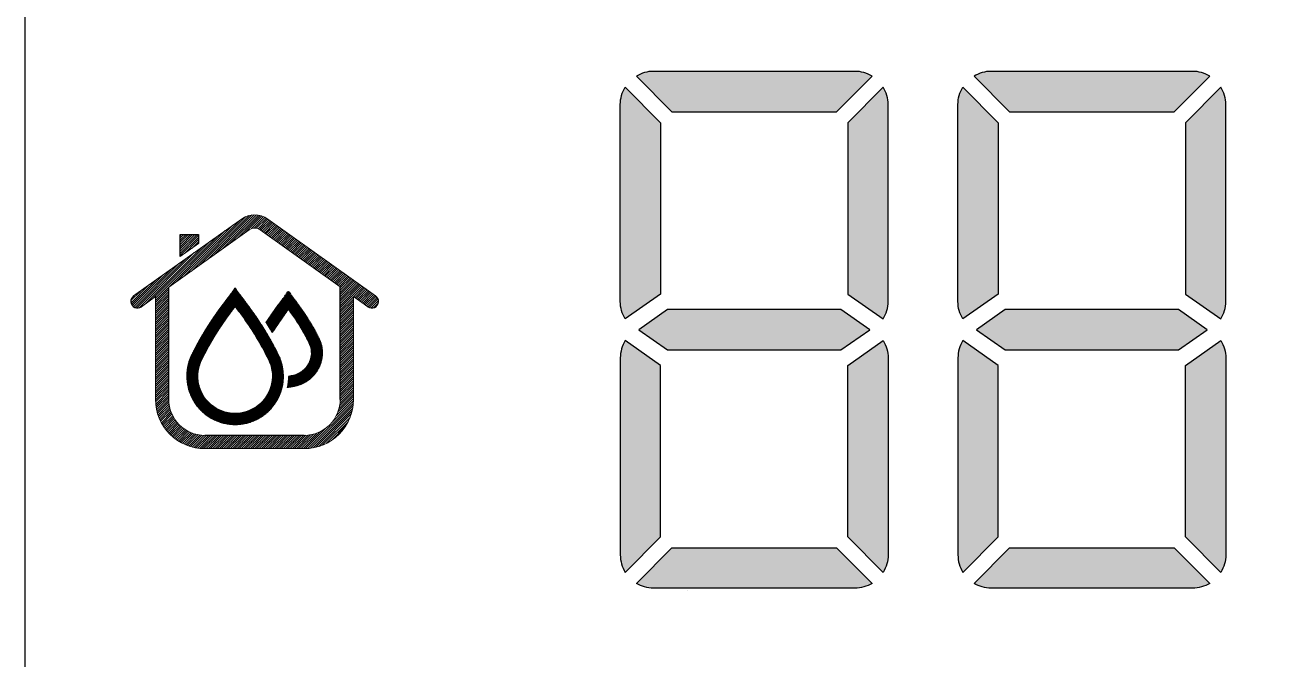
# Model space of a CAD drawing. Header units: millimetres. Extents: x 1826 to 2116, y 1670 to 1795.
# Drawn here: x 2048.72 to 2072.98, y 1735.18 to 1747.49 of the extents above; entities that cross this region are included whole.
import ezdxf

# ---------------------------------------------------------------- set-up
doc = ezdxf.new("R2010")
doc.units = ezdxf.units.MM
doc.layers.add('DWG', color=7, linetype='Continuous')
pattern_1 = [(44.99999999999999, (3371.523517594012, 4185.085084105138), (-0.0006062054719383519, 0.0006062054719383519), [])]

msp = doc.modelspace()

# ---------------------------------------------------------------- hatches: boundary and pattern name
h = msp.add_hatch()
h.set_pattern_fill('ANSI31', color=256, scale=0.006858432)
h.set_pattern_definition(pattern_1)
h.paths.add_polyline_path([(2064.486241845649, 1745.801183509768), (2065.174016434627, 1746.493208785462, 0.1360630608866186), (2064.842369465907, 1746.58516091299), (2060.928326240806, 1746.58516091299, 0.1360630608851803), (2060.596679272083, 1746.493208785462), (2061.28444009566, 1745.801197360234)])
h.paths.add_polyline_path([(2061.068232518055, 1745.587047348005), (2060.380205488356, 1746.279295183559, 0.1390936781786113), (2060.284268790445, 1745.941103264612), (2060.284269966305, 1742.116804202677, 0.1390935214704215), (2060.38020666422, 1741.778612679777), (2061.068246644698, 1742.262446584428)])
h.paths.add_polyline_path([(2064.570796084769, 1741.177374191899), (2065.128217061401, 1741.569355567903), (2064.570796084769, 1741.961336943907), (2061.199885856542, 1741.961336943907), (2060.64246551931, 1741.569355567903), (2061.199885856542, 1741.177374191899)])
h.paths.add_polyline_path([(2060.284268790445, 1737.197607871193, 0.1390936781778822), (2060.380205488356, 1736.859415952244), (2061.068232518055, 1737.5516637878), (2061.068246644698, 1740.876264551375), (2060.38020666422, 1741.36009845603, 0.1390935214704235), (2060.284269966305, 1741.021906933129)])
h.paths.add_polyline_path([(2064.842369465909, 1736.553550222817, 0.1360630608850429), (2065.174016434627, 1736.645502350341), (2064.486241845649, 1737.33752762604), (2061.28444009566, 1737.337513775569), (2060.596679272083, 1736.645502350341, 0.1360630608836046), (2060.928326240803, 1736.553550222817)])
h.paths.add_polyline_path([(2064.702449423272, 1737.5516637878), (2065.390476452969, 1736.859415952244, 0.1390935214647936), (2065.486413150875, 1737.197607475126), (2065.486414326733, 1741.021906537077, 0.1390936781783726), (2065.390477628818, 1741.36009845603), (2064.702437648344, 1740.876264551375)])
h.paths.add_polyline_path([(2064.702437648344, 1742.262446584428), (2065.390477628818, 1741.778612679777, 0.1390936781783747), (2065.486414326733, 1742.116804598729), (2065.486413150875, 1745.941103660677, 0.1390935214655203), (2065.390476452969, 1746.279295183559), (2064.702449423254, 1745.587047348005)])
h = msp.add_hatch()
h.set_pattern_fill('ANSI31', color=256, scale=0.006858432)
h.set_pattern_definition(pattern_1)
h.paths.add_polyline_path([(2071.04462381862, 1745.801183509768), (2071.73239840759, 1746.493208785462, 0.1360630608894476), (2071.400751438867, 1746.585160912992), (2067.486708213773, 1746.585160912992, 0.1360630608861891), (2067.155061245041, 1746.493208785462), (2067.842822068629, 1745.801197360234)])
h.paths.add_polyline_path([(2066.842651939271, 1742.116804202674, 0.1390935214687694), (2066.938588637186, 1741.778612679779), (2067.626628617661, 1742.262446584428), (2067.626614491019, 1745.587047348007), (2066.938587461324, 1746.279295183562, 0.1390936781795712), (2066.84265076341, 1745.94110326461)])
h.paths.add_polyline_path([(2071.260819621308, 1742.262446584428), (2071.948859601789, 1741.778612679779, 0.1390936781741404), (2072.044796299697, 1742.116804598719), (2072.044795123837, 1745.94110366068, 0.1390935214646935), (2071.948858425931, 1746.279295183562), (2071.260831396225, 1745.587047348007)])
h.paths.add_polyline_path([(2071.129178057734, 1741.177374191899), (2071.686599034363, 1741.569355567903), (2071.129178057734, 1741.961336943907), (2067.758267829502, 1741.961336943907), (2067.20084749228, 1741.569355567903), (2067.758267829502, 1741.177374191899)])
h.paths.add_polyline_path([(2067.626628617661, 1740.876264551377), (2066.938588637186, 1741.36009845603, 0.1390935214687697), (2066.842651939271, 1741.021906933135), (2066.84265076341, 1737.197607871197, 0.1390936781797154), (2066.938587461324, 1736.859415952244), (2067.626614491019, 1737.5516637878)])
h.paths.add_polyline_path([(2072.044796299697, 1741.021906537088, 0.1390936781741404), (2071.948859601789, 1741.36009845603), (2071.260819621308, 1740.876264551377), (2071.260831396234, 1737.5516637878), (2071.948858425931, 1736.859415952244, 0.1390935214648409), (2072.044795123837, 1737.197607475126)])
h.paths.add_polyline_path([(2071.400751438876, 1736.553550222817, 0.1360630608857711), (2071.73239840759, 1736.645502350341), (2071.04462381862, 1737.33752762604), (2067.842822068629, 1737.337513775569), (2067.155061245041, 1736.645502350341, 0.1360630608825124), (2067.486708213764, 1736.553550222817)])
h = msp.add_hatch()
h.set_pattern_fill('ANSI31', color=256, scale=0.00956022944550669)
h.set_pattern_definition([(45, (-9427.883349083868, 7801.15822328668), (-0.02146332724920925, 0.02146332724920925), [])])
h.paths.add_polyline_path([(2052.091533736464, 1743.241841185357), (2052.091533736462, 1743.420229091081), (2051.737805246978, 1743.420229091081), (2051.737805246976, 1742.989621595138)], flags=16)
h.paths.add_polyline_path([(2050.83148147302, 1742.225967749104, 1), (2050.981261079902, 1742.015907483553), (2051.255283896997, 1742.211294410791), (2051.255283896995, 1740.217091380244, 0.4142135623733622), (2052.211306841546, 1739.261068435692), (2054.145623868311, 1739.261068435694, 0.4142135623729574), (2055.101646812862, 1740.217091380244), (2055.101646812862, 1742.215968938292), (2055.382225478972, 1742.015907483553, 1), (2055.532005085855, 1742.225967749104), (2053.438830053248, 1743.718467688092, 0.3200069870555151), (2052.924656505624, 1743.718467688092)])
h.paths.add_polyline_path([(2051.513410092022, 1742.395346544189), (2053.074436112505, 1743.50840742254, -0.3200069870556959), (2053.289050446367, 1743.50840742254), (2054.843520617831, 1742.400021071694), (2054.843520617833, 1740.217091380244, -0.4142135623735833), (2054.145623868311, 1739.519194630721), (2052.211306841546, 1739.519194630721, -0.4142135623729574), (2051.513410092022, 1740.217091380243)], flags=16)
h = msp.add_hatch()
h.set_pattern_fill('ANSI31', color=256, scale=0.01)
h.set_pattern_definition([(45, (10392.90341113657, 11502.86723525469), (-0.0008838834764831843, 0.0008838834764831845), [])])
edge = h.paths.add_edge_path()
edge.add_spline(control_points=[(2053.665731393407, 1741.034128386781), (2053.632358976656, 1741.103560316877), (2053.600425737752, 1741.167006623614), (2053.440895924838, 1741.470538526867), (2053.296215426029, 1741.702692613212), (2053.059807935633, 1742.033371596803), (2052.978571946171, 1742.140474545905), (2052.802097321312, 1742.373371158896)], knot_values=[4.312374876666941, 4.312374876666941, 4.312374876666941, 4.312374876666941, 4.659658010975658, 4.659658010975658, 5.989023655420211, 5.989023655420211, 6.653706477642487, 6.653706477642487, 6.653706477642487, 6.653706477642487], degree=3, periodic=0)
edge.add_spline(control_points=[(2052.802097321312, 1742.373371158896), (2052.62562269646, 1742.140474545905), (2052.544386706997, 1742.033371596803), (2052.307979216601, 1741.702692613212), (2052.163298717789, 1741.470538526867), (2052.003768904879, 1741.167006623614), (2051.971835665971, 1741.103560316877), (2051.93846324922, 1741.034128386781)], knot_values=[1.971043275691393, 1.971043275691393, 1.971043275691393, 1.971043275691393, 2.63572609791367, 2.63572609791367, 3.965091742358223, 3.965091742358223, 4.31237487666694, 4.31237487666694, 4.31237487666694, 4.31237487666694], degree=3, periodic=0)
edge.add_spline(control_points=[(2051.93846324922, 1741.034128386781), (2051.813302018601, 1740.738297937739), (2051.842976764281, 1740.418453604203), (2052.020426688237, 1740.150699028679)], knot_values=[0.9855216378456966, 0.9855216378456966, 0.9855216378456966, 0.9855216378456966, 1.971043275691394, 1.971043275691394, 1.971043275691394, 1.971043275691394], weights=[1, 0.9206867898541585, 0.9206867898541585, 1], degree=3, periodic=0)
edge.add_spline(control_points=[(2052.020426688237, 1740.150699028679), (2052.197876612194, 1739.882944453155), (2052.480879345119, 1739.730989060398), (2052.802097321312, 1739.730989060394)], knot_values=[0, 0, 0, 0, 0.9855216378456966, 0.9855216378456966, 0.9855216378456966, 0.9855216378456966], weights=[1, 0.9206867898541585, 0.9206867898541585, 1], degree=3, periodic=0)
edge.add_spline(control_points=[(2052.802097321312, 1739.730989060394), (2053.123315297518, 1739.730989060398), (2053.406318030427, 1739.882944453155), (2053.583767954389, 1740.150699028679)], knot_values=[7.639228115488184, 7.639228115488184, 7.639228115488184, 7.639228115488184, 8.62474975333388, 8.62474975333388, 8.62474975333388, 8.62474975333388], weights=[1, 0.9206867898541585, 0.9206867898541585, 1], degree=3, periodic=0)
edge.add_spline(control_points=[(2053.583767954389, 1740.150699028679), (2053.761217878355, 1740.418453604203), (2053.790892624023, 1740.738297937739), (2053.665731393407, 1741.034128386781)], knot_values=[6.653706477642487, 6.653706477642487, 6.653706477642487, 6.653706477642487, 7.639228115488184, 7.639228115488184, 7.639228115488184, 7.639228115488184], weights=[1, 0.9206867898541585, 0.9206867898541585, 1], degree=3, periodic=0)
edge = h.paths.add_edge_path(flags=16)
edge.add_spline(control_points=[(2052.802097321312, 1742.02147750781), (2052.85119173852, 1741.956300577843), (2052.889283247643, 1741.905207115725), (2052.976576306146, 1741.785624742761), (2053.024594402583, 1741.717180549199), (2053.120543162646, 1741.573809377637), (2053.167004755271, 1741.501032177711), (2053.269892463517, 1741.331541420732), (2053.32515349698, 1741.234166669096), (2053.408986469551, 1741.075017880491), (2053.439782200452, 1741.013970790137), (2053.472046965702, 1740.946982311093)], knot_values=[4.573634384246923, 4.573634384246923, 4.573634384246923, 4.573634384246923, 4.856959463490172, 4.856959463490172, 5.293870901738614, 5.293870901738614, 5.730782339987055, 5.730782339987055, 6.298094411227597, 6.298094411227597, 6.645376586849003, 6.645376586849003, 6.645376586849003, 6.645376586849003], degree=3, periodic=0)
edge.add_spline(control_points=[(2053.472046965702, 1740.946982311095), (2053.505483209368, 1740.866475268966), (2053.525470061797, 1740.77593993782), (2053.530442862491, 1740.535208291224), (2053.484215190694, 1740.384817321029), (2053.406789062057, 1740.267988867429)], knot_values=[6.660578998244849, 6.660578998244849, 6.660578998244849, 6.660578998244849, 7.035480068962968, 7.035480068962968, 7.639228115488184, 7.639228115488184, 7.639228115488184, 7.639228115488184], degree=3, periodic=0)
edge.add_spline(control_points=[(2053.406789062059, 1740.267988867425), (2053.358672263295, 1740.195385325306), (2053.294723267083, 1740.128287600516), (2053.096421147917, 1739.988917488118), (2052.943778875664, 1739.943305886395), (2052.802097321312, 1739.943305886395)], knot_values=[7.639228115488184, 7.639228115488184, 7.639228115488184, 7.639228115488184, 8.014429920990718, 8.014429920990718, 8.62474975333388, 8.62474975333388, 8.62474975333388, 8.62474975333388], degree=3, periodic=0)
edge.add_spline(control_points=[(2052.802097321312, 1739.943305886395), (2052.714996801051, 1739.943305886395), (2052.623739556851, 1739.959544548445), (2052.398018437116, 1740.047849331981), (2052.275674491188, 1740.149888738265), (2052.197405580568, 1740.267988867425)], knot_values=[0, 0, 0, 0, 0.3752018049866634, 0.3752018049866634, 0.9855216378456966, 0.9855216378456966, 0.9855216378456966, 0.9855216378456966], degree=3, periodic=0)
edge.add_spline(control_points=[(2052.197405580568, 1740.267988867427), (2052.149288395556, 1740.34059299236), (2052.112411011005, 1740.425632901734), (2052.061680596877, 1740.660915091225), (2052.078328383714, 1740.817397416666), (2052.132147676928, 1740.946982311098)], knot_values=[0.9855216378456966, 0.9855216378456966, 0.9855216378456966, 0.9855216378456966, 1.360726455214579, 1.360726455214579, 1.964170755099159, 1.964170755099159, 1.964170755099159, 1.964170755099159], degree=3, periodic=0)
edge.add_spline(control_points=[(2052.132147676928, 1740.946982311098), (2052.167979675489, 1741.021377121225), (2052.201992960383, 1741.088486404643), (2052.309738330498, 1741.290940327154), (2052.387946613466, 1741.423831295992), (2052.512894925758, 1741.618246014023), (2052.555829976767, 1741.682248464124), (2052.647976264305, 1741.814146512764), (2052.69393118996, 1741.877142427017), (2052.771919122299, 1741.981360450686), (2052.786452027996, 1742.000707077178), (2052.802097321312, 1742.02147750781)], knot_values=[1.979373166487129, 1.979373166487129, 1.979373166487129, 1.979373166487129, 2.365051299288498, 2.365051299288498, 3.14499497544004, 3.14499497544004, 3.535191712882302, 3.535191712882302, 3.960825999696966, 3.960825999696966, 4.051115369087332, 4.051115369087332, 4.051115369087332, 4.051115369087332], degree=3, periodic=0)
h = msp.add_hatch()
h.set_pattern_fill('ANSI31', color=256, scale=0.00401529636711281)
h.set_pattern_definition([(45, (-9523.796354725486, 8246.85897425379), (-0.009014597444667887, 0.009014597444667889), [])])
edge = h.paths.add_edge_path()
edge.add_spline(control_points=[(2054.018589308309, 1740.712221280832), (2053.969026446952, 1740.690152804972), (2053.909086485264, 1740.674841778841), (2053.839772658628, 1740.664018984492)], knot_values=[8.204375076044089, 8.204375076044089, 8.204375076044089, 8.204375076044089, 8.562045376052293, 8.562045376052293, 8.562045376052293, 8.562045376052293], degree=3, periodic=0)
edge.add_spline(control_points=[(2053.83977265863, 1740.664018984486), (2053.839286787637, 1740.591762074336), (2053.831037138025, 1740.519282975158), (2053.815743937728, 1740.448759304371)], knot_values=[7.06024957219668, 7.06024957219668, 7.06024957219668, 7.06024957219668, 7.265421217400878, 7.265421217400878, 7.265421217400878, 7.265421217400878], degree=3, periodic=0)
edge.add_spline(control_points=[(2053.815743937725, 1740.448759304369), (2053.916513073942, 1740.460980784763), (2054.014365126393, 1740.480463918097), (2054.104009392366, 1740.520379134158), (2054.219984182049, 1740.572018340949), (2054.315463736797, 1740.653746557894), (2054.384170096169, 1740.757417732714), (2054.508385042947, 1740.944845935581), (2054.529157364912, 1741.168736969058), (2054.441544503481, 1741.375818283385), (2054.418183811757, 1741.424420634453), (2054.395830544523, 1741.468833049167), (2054.284159675481, 1741.681305381446), (2054.182883326317, 1741.843813241888), (2054.017398083035, 1742.0752885304), (2053.960532890413, 1742.150260594771), (2053.837000653013, 1742.313288223865), (2053.713468415619, 1742.150260594771), (2053.656603222993, 1742.0752885304), (2053.584887434859, 1741.974974856378), (2053.568537091003, 1741.951635191445), (2053.552402905298, 1741.928118659408), (2053.548996299733, 1741.923153329867), (2053.54559933071, 1741.918180115418), (2053.542202361687, 1741.913206900969), (2053.49596381256, 1741.845512959972), (2053.449725263434, 1741.777819018975), (2053.403486714305, 1741.710125077977)], knot_values=[2.832822542359516, 2.832822542359516, 2.832822542359516, 2.832822542359516, 3.272781596496211, 3.272781596496211, 3.272781596496211, 3.837928557052116, 3.837928557052116, 3.837928557052116, 4.823450194897814, 4.823450194897814, 4.823450194897814, 5.170733329206531, 5.170733329206531, 6.500098973651084, 6.500098973651084, 7.16478179587336, 7.16478179587336, 7.16478179587336, 7.829464618095637, 7.829464618095637, 8.028935931519154, 8.028935931519154, 8.028935931519154, 8.07105271997214, 8.07105271997214, 8.07105271997214, 8.644334130180784, 8.644334130180784, 8.644334130180784, 8.644334130180784], weights=[0.9417987385071094, 0.9417987385071094, 0.9417987385071094, 0.9417987385071094, 0.9351174531597799, 0.9545178736574101, 1, 0.9206867898541585, 0.9206867898541585, 1, 1, 1, 1, 1, 1, 1, 1, 1, 1, 1, 1, 1, 1, 1, 1, 1, 1, 1], degree=3, periodic=0)
edge.add_spline(control_points=[(2053.403486714305, 1741.710125077977), (2053.430270872868, 1741.668235316495), (2053.456567012594, 1741.625994435261), (2053.496309914204, 1741.560354194408), (2053.510124430701, 1741.537185671938), (2053.523782100061, 1741.513920511738)], knot_values=[5.502878057434026, 5.502878057434026, 5.502878057434026, 5.502878057434026, 5.741896444582045, 5.741896444582045, 5.871390089306886, 5.871390089306886, 5.871390089306886, 5.871390089306886], degree=3, periodic=0)
edge.add_spline(control_points=[(2053.523782100061, 1741.513920511736), (2053.587057813165, 1741.606557120592), (2053.650333526271, 1741.699193729445), (2053.714276285638, 1741.792806904198), (2053.714943331899, 1741.793783470098), (2053.715610378162, 1741.794760035997)], knot_values=[2.613319664257488, 2.613319664257488, 2.613319664257488, 2.613319664257488, 3.397833683948562, 3.397833683948562, 3.40610395256816, 3.40610395256816, 3.40610395256816, 3.40610395256816], degree=3, periodic=0)
edge.add_spline(control_points=[(2053.715610378162, 1741.794760035997), (2053.719007347185, 1741.799733250446), (2053.722323131937, 1741.804587346357), (2053.725566547688, 1741.809314817069)], knot_values=[3.40610395256816, 3.40610395256816, 3.40610395256816, 3.40610395256816, 3.448220741021146, 3.448220741021146, 3.448220741021146, 3.448220741021146], degree=3, periodic=0)
edge.add_spline(control_points=[(2053.725566547702, 1741.809314817091), (2053.754526587392, 1741.851525791578), (2053.782847988308, 1741.891199599961), (2053.822758692959, 1741.945398752173), (2053.829698051946, 1741.954772918429), (2053.837000653015, 1741.964592877663)], knot_values=[3.448220741021146, 3.448220741021146, 3.448220741021146, 3.448220741021146, 3.824276096944798, 3.824276096944798, 3.899799732140118, 3.899799732140118, 3.899799732140118, 3.899799732140118], degree=3, periodic=0)
edge.add_spline(control_points=[(2053.837000653013, 1741.964592877665), (2053.867852261848, 1741.923106078885), (2053.892529753557, 1741.889193563959), (2053.942557037106, 1741.818253374548), (2053.967048864288, 1741.782361331302), (2054.038806074621, 1741.673528026708), (2054.084352350965, 1741.599429372832), (2054.170204521221, 1741.448485115862), (2054.208874986793, 1741.374866600273), (2054.249910083059, 1741.289752728736)], knot_values=[4.724950021191793, 4.724950021191793, 4.724950021191793, 4.724950021191793, 5.044017929865444, 5.044017929865444, 5.363085838539096, 5.363085838539096, 6.001221655886399, 6.001221655886399, 6.641441949929094, 6.641441949929094, 6.641441949929094, 6.641441949929094], degree=3, periodic=0)
edge.add_spline(control_points=[(2054.249910083057, 1741.289752728739), (2054.27390653737, 1741.231367782148), (2054.286226718723, 1741.164411746386), (2054.278779317439, 1741.016596134132), (2054.25127187725, 1740.93702710134), (2054.209122418184, 1740.873427691046)], knot_values=[6.664411659464466, 6.664411659464466, 6.664411659464466, 6.664411659464466, 7.105144612378378, 7.105144612378378, 7.639228115488184, 7.639228115488184, 7.639228115488184, 7.639228115488184], degree=3, periodic=0)
edge.add_spline(control_points=[(2054.209122418184, 1740.873427691046), (2054.17427956864, 1740.820853239725), (2054.125767109257, 1740.773058463498), (2054.052414260523, 1740.728581254786), (2054.03572321998, 1740.719850366519), (2054.018589308309, 1740.712221280834)], knot_values=[7.639228115488184, 7.639228115488184, 7.639228115488184, 7.639228115488184, 8.080728233221356, 8.080728233221356, 8.204375076044089, 8.204375076044089, 8.204375076044089, 8.204375076044089], degree=3, periodic=0)

# ---------------------------------------------------------------- linework, layer by layer
for p, q in [((2051.737805246976, 1742.989621595138), (2051.737805246978, 1743.420229091081)), ((2051.737805246978, 1743.420229091081), (2052.091533736462, 1743.420229091081)), ((2052.091533736462, 1743.420229091081), (2052.091533736464, 1743.241841185357)), ((2051.513410092024, 1740.217162792615), (2051.513410092024, 1742.395346544187)), ((2054.843520617835, 1740.217162788291), (2054.843520617831, 1742.400021071692)), ((2054.145623868311, 1739.519194630723), (2052.211306841546, 1739.519194630723)), ((2061.593874405818, 1736.509860841087), (2061.593874405818, 1736.509860841087))]:
    msp.add_line(p, q)
at = {"lineweight": 0}
for p, q in [((2055.101646812862, 1742.215968938292), (2055.101646812862, 1740.217091380244)), ((2054.145623868311, 1739.261068435694), (2052.211306841546, 1739.261068435694))]:
    msp.add_line(p, q, dxfattribs=at)
at = {"ltscale": 15}
msp.add_lwpolyline([(2048.720338650122, 1722.869431959248), (2096.720338650122, 1722.869431959248), (2096.720338650122, 1778.869431959248), (2048.720338650122, 1778.869431959248)], close=True, dxfattribs=at)
msp.add_lwpolyline([(2048.720338650122, 1722.869431959248), (2096.720338650122, 1722.869431959248), (2096.720338650122, 1778.869431959248), (2048.720338650122, 1778.869431959248)], close=True, dxfattribs=at)
msp.add_lwpolyline([(2048.720338650122, 1722.869431959248), (2096.720338650122, 1722.869431959248), (2096.720338650122, 1778.869431959248), (2048.720338650122, 1778.869431959248)], close=True, dxfattribs=at)
at = {"linetype": 'ByBlock', "ltscale": 15}
msp.add_lwpolyline([(2048.720338650122, 1722.869431959248), (2096.720338650122, 1722.869431959248), (2096.720338650122, 1778.869431959248), (2048.720338650122, 1778.869431959248)], close=True, dxfattribs=at)
msp.add_lwpolyline([(2048.720338650122, 1722.869431959248), (2096.720338650122, 1722.869431959248), (2096.720338650122, 1778.869431959248), (2048.720338650122, 1778.869431959248)], close=True, dxfattribs=at)
for points in [[(2060.928326240806, 1746.58516091299, 0.1360630608845486), (2060.596679272083, 1746.493208785462), (2061.28444009566, 1745.801197360234), (2064.486241845649, 1745.801183509768), (2065.174016434627, 1746.493208785462, 0.1360630608845125), (2064.84236946591, 1746.58516091299)], [(2067.486708213768, 1746.585160912992, 0.1360630608845486), (2067.155061245041, 1746.493208785462), (2067.842822068629, 1745.801197360234), (2071.04462381862, 1745.801183509768), (2071.73239840759, 1746.493208785462, 0.1360630608845125), (2071.400751438878, 1746.585160912992)], [(2060.38020666422, 1741.778612679777, -0.1390935998262875), (2060.284269966305, 1742.116804400707), (2060.284268790445, 1745.941103462634, -0.1390935998262875), (2060.380205488356, 1746.279295183559), (2061.068232518055, 1745.587047348005), (2061.068246644698, 1742.262446584428)], [(2065.390477628818, 1741.778612679777, 0.1390935998262875), (2065.486414326733, 1742.116804400707), (2065.486413150875, 1745.941103462634, 0.1390935998262875), (2065.390476452969, 1746.279295183559), (2064.702449423254, 1745.587047348005), (2064.702437648344, 1742.262446584428)], [(2066.938588637186, 1741.778612679779, -0.1390935998262875), (2066.842651939271, 1742.116804400707), (2066.84265076341, 1745.941103462634, -0.1390935998262875), (2066.938587461324, 1746.279295183562), (2067.626614491019, 1745.587047348007), (2067.626628617661, 1742.262446584428)], [(2071.948859601789, 1741.778612679779, 0.1390935998262875), (2072.044796299697, 1742.116804400707), (2072.044795123837, 1745.941103462634, 0.1390935998262875), (2071.948858425931, 1746.279295183562), (2071.260831396225, 1745.587047348007), (2071.260819621308, 1742.262446584428)], [(2060.38020666422, 1741.36009845603, 0.1390935998262875), (2060.284269966305, 1741.021906735098), (2060.284268790445, 1737.197607673171, 0.1390935998262875), (2060.380205488356, 1736.859415952244), (2061.068232518055, 1737.5516637878), (2061.068246644698, 1740.876264551375)], [(2065.390477628818, 1741.36009845603, -0.1390935998262875), (2065.486414326733, 1741.021906735098), (2065.486413150875, 1737.197607673171, -0.1390935998262875), (2065.390476452969, 1736.859415952244), (2064.702449423272, 1737.5516637878), (2064.702437648344, 1740.876264551375)], [(2066.938588637186, 1741.36009845603, 0.1390935998262875), (2066.842651939271, 1741.0219067351), (2066.84265076341, 1737.197607673171, 0.1390935998262875), (2066.938587461324, 1736.859415952244), (2067.626614491019, 1737.5516637878), (2067.626628617661, 1740.876264551377)], [(2071.948859601789, 1741.36009845603, -0.1390935998262875), (2072.044796299697, 1741.0219067351), (2072.044795123837, 1737.197607673171, -0.1390935998262875), (2071.948858425931, 1736.859415952244), (2071.260831396234, 1737.5516637878), (2071.260819621308, 1740.876264551377)], [(2060.928326240806, 1736.553550222817, -0.1360630608845486), (2060.596679272083, 1736.645502350341), (2061.28444009566, 1737.337513775569), (2064.486241845649, 1737.33752762604), (2065.174016434627, 1736.645502350341, -0.1360630608845125), (2064.84236946591, 1736.553550222817)], [(2067.486708213768, 1736.553550222817, -0.1360630608845486), (2067.155061245041, 1736.645502350341), (2067.842822068629, 1737.337513775569), (2071.04462381862, 1737.33752762604), (2071.73239840759, 1736.645502350341, -0.1360630608845125), (2071.400751438878, 1736.553550222817)]]:
    msp.add_lwpolyline(points, format="xyb", close=True)
for points in [[(2061.199885856542, 1741.961336943907), (2060.64246551931, 1741.569355567903), (2061.199885856542, 1741.177374191899), (2064.570796084769, 1741.177374191899), (2065.128217061401, 1741.569355567903), (2064.570796084769, 1741.961336943907)], [(2067.758267829502, 1741.961336943907), (2067.20084749228, 1741.569355567903), (2067.758267829502, 1741.177374191899), (2071.129178057734, 1741.177374191899), (2071.686599034363, 1741.569355567903), (2071.129178057734, 1741.961336943907)]]:
    msp.add_lwpolyline(points, close=True)
for centre, start, end in [((2050.90637127646, 1742.120937616329), 125.4900695343144, 305.4900695345594), ((2055.457115282414, 1742.120937616329), 234.5099304654406, 54.50993046553454)]:
    msp.add_arc(centre, 0.1289953931360291, start, end)
at = {"lineweight": 0}
for centre, radius, start, end in [((2052.211306841546, 1740.217091380243), 0.956022944550669, 179.9999999998958, 270), ((2052.211306841546, 1740.217091380243), 0.6978967495219884, 179.9941372022282, 270), ((2054.145623868311, 1740.217091380244), 0.6978967495219884, 270, 0.005862442796999831), ((2054.145623868311, 1740.217091380244), 0.956022944550669, 270, 0)]:
    msp.add_arc(centre, radius, start, end, dxfattribs=at)
for points, weights, knots in [([(2052.802097321312, 1739.730989060394), (2052.480879345119, 1739.730989060398), (2052.197876612194, 1739.882944453155), (2052.020426688237, 1740.150699028679), (2051.842976764281, 1740.418453604203), (2051.813302018601, 1740.738297937739), (2051.93846324922, 1741.034128386781), (2051.971835665971, 1741.103560316877), (2052.003768904879, 1741.167006623614), (2052.163298717789, 1741.470538526867), (2052.307979216601, 1741.702692613212), (2052.544386706997, 1742.033371596803), (2052.62562269646, 1742.140474545905), (2052.802097321312, 1742.373371158896), (2052.978571946171, 1742.140474545905), (2053.059807935633, 1742.033371596803), (2053.296215426029, 1741.702692613212), (2053.440895924838, 1741.470538526867), (2053.600425737752, 1741.167006623614), (2053.632358976656, 1741.103560316877), (2053.665731393407, 1741.034128386781), (2053.790892624023, 1740.738297937739), (2053.761217878355, 1740.418453604203), (2053.583767954389, 1740.150699028679), (2053.406318030427, 1739.882944453155), (2053.123315297518, 1739.730989060398), (2052.802097321312, 1739.730989060394)], [1, 0.9206867898541585, 0.9206867898541585, 1, 0.9206867898541585, 0.9206867898541585, 1, 1, 1, 1, 1, 1, 1, 1, 1, 1, 1, 1, 1, 1, 1, 0.9206867898541585, 0.9206867898541585, 1, 0.9206867898541585, 0.9206867898541585, 1], [0, 0, 0, 0, 0.9855216378456966, 0.9855216378456966, 0.9855216378456966, 1.971043275691394, 1.971043275691394, 1.971043275691394, 2.318326410000111, 2.318326410000111, 3.647692054444663, 3.647692054444663, 4.31237487666694, 4.31237487666694, 4.31237487666694, 4.977057698889216, 4.977057698889216, 6.306423343333769, 6.306423343333769, 6.653706477642486, 6.653706477642486, 6.653706477642486, 7.639228115488184, 7.639228115488184, 7.639228115488184, 8.62474975333388, 8.62474975333388, 8.62474975333388, 8.62474975333388]), ([(2053.403486714305, 1741.710125077977), (2053.449725263434, 1741.777819018975), (2053.49596381256, 1741.845512959972), (2053.542202361687, 1741.913206900969), (2053.54559933071, 1741.918180115418), (2053.548996299733, 1741.923153329867), (2053.552402905298, 1741.928118659408), (2053.568537091003, 1741.951635191445), (2053.584887434859, 1741.974974856378), (2053.656603222993, 1742.0752885304), (2053.713468415619, 1742.150260594771), (2053.837000653013, 1742.313288223865), (2053.960532890413, 1742.150260594771), (2054.017398083035, 1742.0752885304), (2054.182883326317, 1741.843813241888), (2054.284159675481, 1741.681305381446), (2054.395830544523, 1741.468833049167), (2054.418183811757, 1741.424420634453), (2054.441544503481, 1741.375818283385), (2054.529157364912, 1741.168736969058), (2054.508385042947, 1740.944845935581), (2054.384170096169, 1740.757417732714), (2054.315463736797, 1740.653746557894), (2054.219984182049, 1740.572018340949), (2054.104009392366, 1740.520379134158), (2054.014365126393, 1740.480463918097), (2053.916513073942, 1740.460980784763), (2053.815743937725, 1740.448759304369)], [1, 1, 1, 1, 1, 1, 1, 1, 1, 1, 1, 1, 1, 1, 1, 1, 1, 1, 1, 0.9206867898541585, 0.9206867898541585, 1, 0.9545178736574101, 0.9351174531597799, 0.9417987385071094, 0.9417987385071094, 0.9417987385071094, 0.9417987385071094], [2.832822542359517, 2.832822542359517, 2.832822542359517, 2.832822542359517, 3.40610395256816, 3.40610395256816, 3.40610395256816, 3.448220741021146, 3.448220741021146, 3.448220741021146, 3.647692054444663, 3.647692054444663, 4.31237487666694, 4.31237487666694, 4.31237487666694, 4.977057698889216, 4.977057698889216, 6.306423343333769, 6.306423343333769, 6.653706477642486, 6.653706477642486, 6.653706477642486, 7.639228115488184, 7.639228115488184, 7.639228115488184, 8.204375076044089, 8.204375076044089, 8.204375076044089, 8.644334130180784, 8.644334130180784, 8.644334130180784, 8.644334130180784])]:
    msp.add_rational_spline(points, weights, degree=3, knots=knots)
for points, knots in [([(2052.132147676928, 1740.946982311098), (2052.167979675489, 1741.021377121225), (2052.201992960383, 1741.088486404643), (2052.309738330498, 1741.290940327154), (2052.387946613466, 1741.423831295992), (2052.512894925758, 1741.618246014023), (2052.555829976767, 1741.682248464124), (2052.647976264305, 1741.814146512764), (2052.69393118996, 1741.877142427017), (2052.771919122299, 1741.981360450686), (2052.786452027996, 1742.000707077178), (2052.802097321312, 1742.02147750781)], [1.979373166487129, 1.979373166487129, 1.979373166487129, 1.979373166487129, 2.365051299288498, 2.365051299288498, 3.14499497544004, 3.14499497544004, 3.535191712882302, 3.535191712882302, 3.960825999696966, 3.960825999696966, 4.051115369087332, 4.051115369087332, 4.051115369087332, 4.051115369087332]), ([(2052.802097321312, 1742.02147750781), (2052.85119173852, 1741.956300577843), (2052.889283247643, 1741.905207115725), (2052.976576306146, 1741.785624742761), (2053.024594402583, 1741.717180549199), (2053.120543162646, 1741.573809377637), (2053.167004755271, 1741.501032177711), (2053.269892463517, 1741.331541420732), (2053.32515349698, 1741.234166669096), (2053.408986469551, 1741.075017880491), (2053.439782200452, 1741.013970790137), (2053.472046965702, 1740.946982311093)], [4.573634384246923, 4.573634384246923, 4.573634384246923, 4.573634384246923, 4.856959463490172, 4.856959463490172, 5.293870901738614, 5.293870901738614, 5.730782339987055, 5.730782339987055, 6.298094411227597, 6.298094411227597, 6.645376586849003, 6.645376586849003, 6.645376586849003, 6.645376586849003]), ([(2053.523782100061, 1741.513920511736), (2053.587057813165, 1741.606557120592), (2053.650333526271, 1741.699193729445), (2053.714276285638, 1741.792806904198), (2053.714943331899, 1741.793783470098), (2053.715610378162, 1741.794760035997)], [2.613319664257488, 2.613319664257488, 2.613319664257488, 2.613319664257488, 3.397833683948562, 3.397833683948562, 3.40610395256816, 3.40610395256816, 3.40610395256816, 3.40610395256816]), ([(2053.725566547702, 1741.809314817091), (2053.754526587392, 1741.851525791578), (2053.782847988308, 1741.891199599961), (2053.822758692959, 1741.945398752173), (2053.829698051946, 1741.954772918429), (2053.837000653015, 1741.964592877663)], [3.448220741021146, 3.448220741021146, 3.448220741021146, 3.448220741021146, 3.824276096944798, 3.824276096944798, 3.899799732140118, 3.899799732140118, 3.899799732140118, 3.899799732140118]), ([(2053.837000653013, 1741.964592877665), (2053.867852261848, 1741.923106078885), (2053.892529753557, 1741.889193563959), (2053.942557037106, 1741.818253374548), (2053.967048864288, 1741.782361331302), (2054.038806074621, 1741.673528026708), (2054.084352350965, 1741.599429372832), (2054.170204521221, 1741.448485115862), (2054.208874986793, 1741.374866600273), (2054.249910083059, 1741.289752728736)], [4.724950021191793, 4.724950021191793, 4.724950021191793, 4.724950021191793, 5.044017929865444, 5.044017929865444, 5.363085838539096, 5.363085838539096, 6.001221655886399, 6.001221655886399, 6.641441949929094, 6.641441949929094, 6.641441949929094, 6.641441949929094]), ([(2053.403486714305, 1741.710125077977), (2053.430270872868, 1741.668235316495), (2053.456567012594, 1741.625994435261), (2053.496309914204, 1741.560354194408), (2053.510124430701, 1741.537185671938), (2053.523782100061, 1741.513920511738)], [5.502878057434026, 5.502878057434026, 5.502878057434026, 5.502878057434026, 5.741896444582045, 5.741896444582045, 5.871390089306886, 5.871390089306886, 5.871390089306886, 5.871390089306886]), ([(2054.249910083057, 1741.289752728739), (2054.27390653737, 1741.231367782148), (2054.286226718723, 1741.164411746386), (2054.278779317439, 1741.016596134132), (2054.25127187725, 1740.93702710134), (2054.209122418184, 1740.873427691046)], [6.664411659464466, 6.664411659464466, 6.664411659464466, 6.664411659464466, 7.105144612378378, 7.105144612378378, 7.639228115488184, 7.639228115488184, 7.639228115488184, 7.639228115488184]), ([(2052.197405580568, 1740.267988867427), (2052.149288395556, 1740.34059299236), (2052.112411011005, 1740.425632901734), (2052.061680596877, 1740.660915091225), (2052.078328383714, 1740.817397416666), (2052.132147676928, 1740.946982311098)], [0.9855216378456966, 0.9855216378456966, 0.9855216378456966, 0.9855216378456966, 1.360726455214579, 1.360726455214579, 1.964170755099159, 1.964170755099159, 1.964170755099159, 1.964170755099159]), ([(2053.472046965702, 1740.946982311095), (2053.505483209368, 1740.866475268966), (2053.525470061797, 1740.77593993782), (2053.530442862491, 1740.535208291224), (2053.484215190694, 1740.384817321029), (2053.406789062057, 1740.267988867429)], [6.660578998244849, 6.660578998244849, 6.660578998244849, 6.660578998244849, 7.035480068962968, 7.035480068962968, 7.639228115488184, 7.639228115488184, 7.639228115488184, 7.639228115488184]), ([(2054.209122418184, 1740.873427691046), (2054.17427956864, 1740.820853239725), (2054.125767109257, 1740.773058463498), (2054.052414260523, 1740.728581254786), (2054.03572321998, 1740.719850366519), (2054.018589308309, 1740.712221280834)], [7.639228115488184, 7.639228115488184, 7.639228115488184, 7.639228115488184, 8.080728233221356, 8.080728233221356, 8.204375076044089, 8.204375076044089, 8.204375076044089, 8.204375076044089]), ([(2052.802097321312, 1739.943305886395), (2052.714996801051, 1739.943305886395), (2052.623739556851, 1739.959544548445), (2052.398018437116, 1740.047849331981), (2052.275674491188, 1740.149888738265), (2052.197405580568, 1740.267988867425)], [0, 0, 0, 0, 0.3752018049866634, 0.3752018049866634, 0.9855216378456966, 0.9855216378456966, 0.9855216378456966, 0.9855216378456966]), ([(2053.406789062059, 1740.267988867425), (2053.358672263295, 1740.195385325306), (2053.294723267083, 1740.128287600516), (2053.096421147917, 1739.988917488118), (2052.943778875664, 1739.943305886395), (2052.802097321312, 1739.943305886395)], [7.639228115488184, 7.639228115488184, 7.639228115488184, 7.639228115488184, 8.014429920990718, 8.014429920990718, 8.62474975333388, 8.62474975333388, 8.62474975333388, 8.62474975333388])]:
    msp.add_open_spline(points, degree=3, knots=knots)
for points in [[(2053.715610378162, 1741.794760035997), (2053.719007347185, 1741.799733250446), (2053.722323131937, 1741.804587346357), (2053.725566547688, 1741.809314817069)], [(2053.83977265863, 1740.664018984486), (2053.839286787637, 1740.591762074336), (2053.831037138025, 1740.519282975158), (2053.815743937728, 1740.448759304371)], [(2054.018589308309, 1740.712221280832), (2053.969026446952, 1740.690152804972), (2053.909086485264, 1740.674841778841), (2053.839772658628, 1740.664018984492)]]:
    msp.add_open_spline(points, degree=3)
at = {"layer": 'DWG', "lineweight": 0}
for p, q in [((2052.924656505629, 1743.718467688094), (2050.83148147302, 1742.225967749101)), ((2053.438830053245, 1743.718467688094), (2055.532005085854, 1742.225967749101)), ((2051.513410092022, 1742.395346544189), (2053.074436112509, 1743.508407422542)), ((2054.843520617831, 1742.400021071694), (2053.289050446363, 1743.508407422542)), ((2052.091533736464, 1743.241841185357), (2051.737805246974, 1742.989621595138)), ((2050.981261079902, 1742.015907483549), (2051.255283896997, 1742.211294410791)), ((2051.255283896997, 1742.211294410787), (2051.255283896995, 1740.217091380244)), ((2055.382225478972, 1742.015907483549), (2055.101646812862, 1742.215968938292))]:
    msp.add_line(p, q, dxfattribs=at)
for radius in [0.4428240953274552, 0.1848333090547249]:
    msp.add_arc((2053.181743279436, 1743.357913156665), radius, 54.50993046544055, 125.4900695345595, dxfattribs=at)

doc.saveas('drawing.dxf')
